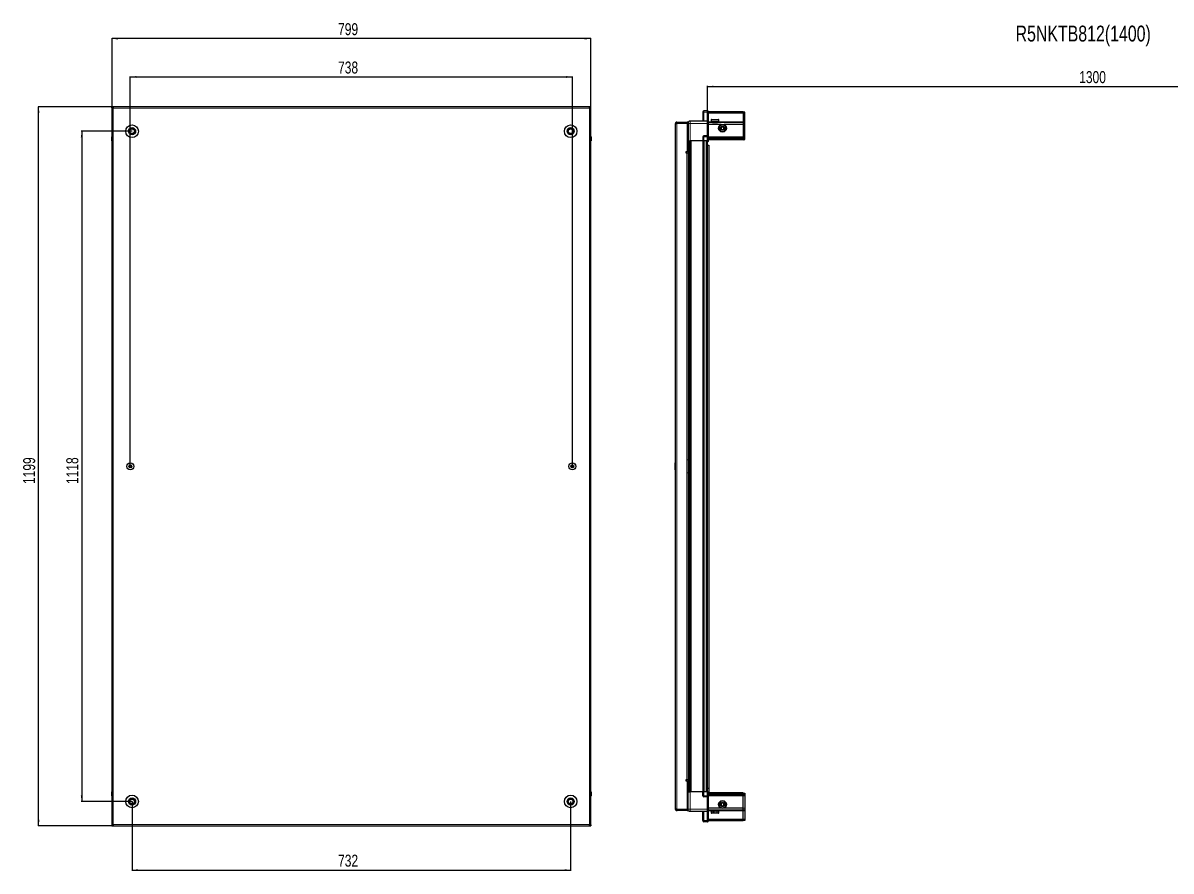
# Model space of a CAD drawing. Header units: millimetres. Extents: x 775 to 4319, y -686 to 2234.
# Drawn here: x 775 to 2692, y 819 to 2234 of the extents above; entities that cross this region are included whole.
import ezdxf

# ---------------------------------------------------------------- set-up
doc = ezdxf.new("R2010")
doc.units = ezdxf.units.MM
doc.layers.add('FORMAT', color=7, linetype='Continuous')
doc.styles.add('SLDTEXTSTYLE0', font='TXT', dxfattribs={"width": 0.75})
doc.dimstyles.new('SLDDIMSTYLE0', dxfattribs={"dimtxt": 20, "dimasz": 10, "dimexe": 0, "dimexo": 0.0625, "dimgap": 5, "dimtad": 2, "dimdec": 1, "dimrnd": 1e-09, "dimzin": 12, "dimdsep": 46, "dimtxsty": 'SLDTEXTSTYLE0', "dimsah": 1, "dimcen": 0.09, "dimadec": 0, "dimazin": 3, "dimtfac": 1, "dimtofl": 0, "dimtmove": 0, "dimatfit": 3, "dimfxl": 0, "dimfrac": 2, "dimtolj": 1, "dimtzin": 12, "dimarcsym": 0})

# ---------------------------------------------------------------- blocks, each defined once
blk = doc.blocks.new('_D')
at = {"layer": 'FORMAT'}
for p, q in [((924, 2093.4), (800.5, 2093.4)), ((801.5, 894.4), (801.5, 2093.4)), ((924, 894.4), (800.5, 894.4))]:
    blk.add_line(p, q, dxfattribs=at)
for points in [[(801.5, 2093.4), (799.9, 2083.4), (803, 2083.4)], [(801.5, 894.4), (803, 904.4), (799.9, 904.4)]]:
    blk.add_solid(points, dxfattribs=at)
at = {"layer": 'FORMAT', "insert": (775.7, 1464.4), "char_height": 20, "attachment_point": 1, "rotation": 90, "style": 'SLDTEXTSTYLE0'}
blk.add_mtext('1199', dxfattribs=at)
blk = doc.blocks.new('_D_1')
at = {"layer": 'FORMAT'}
for p, q in [((924, 2093.4), (924, 2208.4)), ((1723, 2207.4), (924, 2207.4)), ((1723, 2093.4), (1723, 2208.4))]:
    blk.add_line(p, q, dxfattribs=at)
for points in [[(924, 2207.4), (934, 2205.9), (934, 2209)], [(1723, 2207.4), (1713, 2209), (1713, 2205.9)]]:
    blk.add_solid(points, dxfattribs=at)
at = {"layer": 'FORMAT', "insert": (1301.3, 2233.2), "char_height": 20, "attachment_point": 1, "style": 'SLDTEXTSTYLE0'}
blk.add_mtext('799', dxfattribs=at)
blk = doc.blocks.new('_D_2')
at = {"layer": 'FORMAT'}
for p, q in [((957.5, 934.9), (957.5, 819.4)), ((1689.5, 934.9), (1689.5, 819.4)), ((957.5, 820.4), (1689.5, 820.4))]:
    blk.add_line(p, q, dxfattribs=at)
for points in [[(957.5, 820.4), (967.5, 818.9), (967.5, 822)], [(1689.5, 820.4), (1679.5, 822), (1679.5, 818.9)]]:
    blk.add_solid(points, dxfattribs=at)
at = {"layer": 'FORMAT', "insert": (1301.3, 846.2), "char_height": 20, "attachment_point": 1, "style": 'SLDTEXTSTYLE0'}
blk.add_mtext('732', dxfattribs=at)
blk = doc.blocks.new('_D_3')
at = {"layer": 'FORMAT'}
for p, q in [((954.5, 1493.9), (954.5, 2144.4)), ((954.5, 2143.4), (1692.5, 2143.4)), ((1692.5, 1493.9), (1692.5, 2144.4))]:
    blk.add_line(p, q, dxfattribs=at)
for points in [[(954.5, 2143.4), (964.5, 2141.9), (964.5, 2145)], [(1692.5, 2143.4), (1682.5, 2145), (1682.5, 2141.9)]]:
    blk.add_solid(points, dxfattribs=at)
at = {"layer": 'FORMAT', "insert": (1301.3, 2169.2), "char_height": 20, "attachment_point": 1, "style": 'SLDTEXTSTYLE0'}
blk.add_mtext('738', dxfattribs=at)
blk = doc.blocks.new('_D_4')
at = {"layer": 'FORMAT'}
for p, q in [((957.5, 2052.9), (872.5, 2052.9)), ((873.5, 2052.9), (873.5, 934.9)), ((957.5, 934.9), (872.5, 934.9))]:
    blk.add_line(p, q, dxfattribs=at)
for points in [[(873.5, 2052.9), (871.9, 2042.9), (875, 2042.9)], [(873.5, 934.9), (875, 944.9), (871.9, 944.9)]]:
    blk.add_solid(points, dxfattribs=at)
at = {"layer": 'FORMAT', "insert": (847.7, 1464.4), "char_height": 20, "attachment_point": 1, "rotation": 90, "style": 'SLDTEXTSTYLE0'}
blk.add_mtext('1118', dxfattribs=at)
blk = doc.blocks.new('_D_5')
at = {"layer": 'FORMAT'}
for p, q in [((1917.8, 2036.9), (1917.8, 2128.4)), ((1917.8, 2127.4), (3217.8, 2127.4)), ((3217.8, 2036.9), (3217.8, 2128.4))]:
    blk.add_line(p, q, dxfattribs=at)
for points in [[(1917.8, 2127.4), (1927.8, 2125.9), (1927.8, 2129)], [(3217.8, 2127.4), (3207.8, 2129), (3207.8, 2125.9)]]:
    blk.add_solid(points, dxfattribs=at)
at = {"layer": 'FORMAT', "insert": (2538.2, 2153.2), "char_height": 20, "attachment_point": 1, "style": 'SLDTEXTSTYLE0'}
blk.add_mtext('1300', dxfattribs=at)

msp = doc.modelspace()

# ---------------------------------------------------------------- linework, layer by layer
at = {"color": 7, "linetype": 'Continuous', "lineweight": 25}
for p, q in [((923.97, 2091.93), (923.97, 2093.43)), ((926.07, 2093.43), (923.97, 2093.43)), ((923.97, 2091.93), (926.07, 2091.93)), ((923.97, 2091.93), (923.97, 2091.33)), ((923.97, 2091.33), (923.97, 896.53)), ((923.97, 2091.33), (926.07, 2091.33)), ((926.07, 2093.43), (926.07, 2091.33)), ((1720.87, 2093.43), (926.07, 2093.43)), ((1720.87, 2091.33), (1720.87, 2093.43)), ((1722.97, 2093.43), (1720.87, 2093.43)), ((1720.87, 2091.93), (1722.97, 2091.93)), ((1720.87, 2091.33), (1722.97, 2091.33)), ((1722.97, 2091.93), (1722.97, 2093.43)), ((1722.97, 2091.33), (1722.97, 2091.93)), ((1722.97, 896.53), (1722.97, 2091.33)), ((1917.92, 2069.93), (1888.92, 2069.93)), ((1909.92, 2084.93), (1909.92, 2069.93)), ((1917.92, 2086.93), (1911.92, 2086.93)), ((1917.92, 2086.93), (1918.25, 2086.93)), ((1917.92, 2086.93), (1917.92, 2084.93)), ((1917.92, 2070.13), (1917.92, 2084.93)), ((1917.92, 2070.13), (1917.92, 2084.93)), ((1917.92, 2069.93), (1917.92, 2070.13)), ((1917.92, 2069.93), (1919.12, 2069.93)), ((1917.92, 2065.93), (1917.92, 2069.93)), ((1919.12, 2086.43), (1918.25, 2086.93)), ((1919.12, 2084.93), (1919.12, 2086.43)), ((1977.42, 2085.43), (1919.12, 2085.43)), ((1919.12, 2084.93), (1919.12, 2070.13)), ((1977.42, 2082.93), (1919.12, 2082.93)), ((1919.12, 2070.13), (1919.12, 2069.93)), ((1919.12, 2069.93), (1919.12, 2065.93)), ((1923.92, 2071.83), (1923.92, 2069.43)), ((1923.92, 2069.43), (1923.92, 2068.93)), ((1924.24, 2069.43), (1924.05, 2069.43)), ((1924.05, 2069.43), (1924.05, 2068.93)), ((1924.24, 2069.43), (1924.24, 2068.93)), ((1924.72, 2072.63), (1931.89, 2072.63)), ((1925.17, 2069.43), (1924.77, 2069.43)), ((1924.77, 2069.43), (1924.77, 2068.93)), ((1925.17, 2069.43), (1925.17, 2068.93)), ((1926.61, 2069.43), (1926.04, 2069.43)), ((1926.04, 2069.43), (1926.04, 2068.93)), ((1926.61, 2069.43), (1926.61, 2068.93)), ((1928.43, 2069.43), (1927.74, 2069.43)), ((1927.74, 2069.43), (1927.74, 2068.93)), ((1928.43, 2069.43), (1928.43, 2068.93)), ((1930.44, 2069.43), (1929.7, 2069.43)), ((1929.7, 2069.43), (1929.7, 2068.93)), ((1929.93, 2069.43), (1929.93, 2068.93)), ((1930.43, 2069.43), (1930.43, 2068.93)), ((1930.44, 2069.43), (1930.44, 2068.93)), ((1932.45, 2069.43), (1931.73, 2069.43)), ((1931.73, 2069.43), (1931.73, 2068.93)), ((1931.79, 2069.43), (1931.79, 2068.93)), ((1931.89, 2072.63), (1936.12, 2072.63)), ((1932.45, 2069.43), (1932.45, 2068.93)), ((1934.26, 2069.43), (1933.64, 2069.43)), ((1933.64, 2069.43), (1933.64, 2068.93)), ((1934.26, 2069.43), (1934.26, 2068.93)), ((1935.69, 2069.43), (1935.22, 2069.43)), ((1935.22, 2069.43), (1935.22, 2068.93)), ((1935.69, 2069.43), (1935.69, 2068.93)), ((1936.61, 2069.43), (1936.34, 2069.43)), ((1936.34, 2069.43), (1936.34, 2068.93)), ((1936.61, 2069.43), (1936.61, 2068.93)), ((1936.92, 2069.43), (1936.88, 2069.43)), ((1936.88, 2069.43), (1936.88, 2068.93)), ((1936.92, 2069.43), (1936.92, 2071.83)), ((1936.92, 2069.43), (1936.92, 2068.93)), ((1977.42, 2085.43), (1977.42, 2082.93)), ((1980.42, 2084.63), (1977.42, 2085.43)), ((1977.42, 2082.93), (1977.42, 2068.43)), ((1980.42, 2082.78), (1977.42, 2082.93)), ((1980.42, 2082.78), (1980.42, 2084.63)), ((1980.42, 2068.43), (1980.42, 2082.78)), ((1865.92, 2066.08), (1864.42, 2066.08)), ((1864.42, 2065.58), (1864.42, 2066.08)), ((1864.42, 922.28), (1864.42, 2065.58)), ((1866.52, 2066.68), (1866.52, 2068.18)), ((1866.52, 2068.18), (1867.42, 2068.18)), ((1866.52, 2066.68), (1867.42, 2066.68)), ((1866.52, 2066.18), (1883.92, 2066.18)), ((1867.42, 2066.68), (1867.42, 2068.18)), ((1867.42, 2068.18), (1883.92, 2068.18)), ((1867.42, 2066.68), (1883.92, 2066.68)), ((1883.92, 2066.68), (1883.92, 2068.18)), ((1885.42, 2066.18), (1883.92, 2066.18)), ((1883.92, 2066.18), (1883.92, 2018.68)), ((1885.42, 2065.93), (1885.42, 2036.93)), ((1917.92, 2045.63), (1917.92, 2065.93)), ((1977.42, 2067.43), (1919.12, 2067.43)), ((1919.12, 2065.93), (1919.12, 2045.63)), ((1940.42, 2063.93), (1919.12, 2063.93)), ((1923.92, 2068.93), (1924.05, 2068.93)), ((1924.05, 2068.93), (1924.24, 2068.93)), ((1924.24, 2068.93), (1924.77, 2068.93)), ((1924.77, 2068.93), (1925.17, 2068.93)), ((1925.17, 2068.93), (1926.04, 2068.93)), ((1926.02, 2068.93), (1926.02, 2068.83)), ((1926.02, 2068.83), (1934.82, 2068.83)), ((1926.04, 2068.93), (1926.61, 2068.93)), ((1926.42, 2068.43), (1927.11, 2067.95)), ((1926.42, 2068.43), (1931.45, 2068.43)), ((1927.11, 2067.95), (1926.42, 2067.47)), ((1926.42, 2067.47), (1926.42, 2067.43)), ((1926.42, 2067.47), (1931.45, 2067.47)), ((1926.61, 2068.93), (1927.74, 2068.93)), ((1927.11, 2067.95), (1931.27, 2067.95)), ((1927.74, 2068.93), (1928.43, 2068.93)), ((1928.43, 2068.93), (1929.7, 2068.93)), ((1929.7, 2068.93), (1929.93, 2068.93)), ((1930.43, 2068.93), (1930.44, 2068.93)), ((1930.44, 2068.93), (1931.73, 2068.93)), ((1931.27, 2067.95), (1933.73, 2067.95)), ((1931.45, 2068.43), (1934.42, 2068.43)), ((1931.45, 2067.47), (1934.42, 2067.47)), ((1931.79, 2068.93), (1932.45, 2068.93)), ((1932.45, 2068.93), (1933.64, 2068.93)), ((1933.64, 2068.93), (1934.26, 2068.93)), ((1933.73, 2067.95), (1934.42, 2068.43)), ((1934.42, 2067.47), (1933.73, 2067.95)), ((1934.26, 2068.93), (1935.22, 2068.93)), ((1934.42, 2067.43), (1934.42, 2067.47)), ((1934.82, 2068.83), (1934.82, 2068.93)), ((1935.22, 2068.93), (1935.69, 2068.93)), ((1935.69, 2068.93), (1936.34, 2068.93)), ((1936.34, 2068.93), (1936.61, 2068.93)), ((1936.61, 2068.93), (1936.88, 2068.93)), ((1936.88, 2068.93), (1936.92, 2068.93)), ((1977.42, 2063.93), (1945.42, 2063.93)), ((1977.42, 2068.43), (1977.42, 2067.43)), ((1977.42, 2067.43), (1977.42, 2063.93)), ((1980.42, 2066.63), (1977.42, 2067.43)), ((1977.42, 2063.93), (1977.42, 2043.43)), ((1977.42, 2063.93), (1980.42, 2063.6)), ((1980.42, 2066.63), (1980.42, 2068.43)), ((1980.42, 2063.6), (1980.42, 2066.63)), ((1980.42, 2043.43), (1980.42, 2063.6)), ((923.47, 2043.43), (923.47, 2036.93)), ((923.47, 2036.93), (923.47, 2043.43)), ((923.47, 2036.93), (923.47, 2036.93)), ((923.97, 2036.93), (923.47, 2036.93)), ((923.62, 2036.93), (923.62, 950.93)), ((1722.97, 2044.76), (1722.97, 2044.76)), ((1722.97, 2036.93), (1723.47, 2036.93)), ((1723.32, 950.93), (1723.32, 2036.93)), ((1723.47, 2043.43), (1723.47, 2036.93)), ((1723.47, 2036.93), (1723.47, 2043.43)), ((1723.47, 2036.93), (1723.47, 2036.93)), ((1723.47, 2036.93), (1723.47, 2036.93)), ((1883.92, 2039.68), (1885.42, 2039.68)), ((1885.42, 2036.93), (1883.92, 2036.93)), ((1886.07, 950.93), (1886.07, 2036.93)), ((1887.86, 2036.93), (1887.86, 950.93)), ((1887.9, 2036.93), (1887.9, 950.93)), ((1909.92, 2036.93), (1888.92, 2036.93)), ((1909.92, 2043.43), (1909.92, 2036.93)), ((1909.92, 2036.93), (1911.92, 2036.93)), ((1910.57, 950.93), (1910.57, 2036.93)), ((1917.92, 2045.43), (1911.92, 2045.43)), ((1917.92, 2036.93), (1911.92, 2036.93)), ((1917.77, 950.93), (1917.77, 2036.93)), ((1917.92, 2045.43), (1917.92, 2045.63)), ((1917.92, 2045.43), (1917.92, 2043.43)), ((1917.92, 2045.43), (1919.12, 2045.43)), ((1917.92, 2036.93), (1917.92, 2043.43)), ((1917.92, 2036.93), (1917.92, 2043.43)), ((1917.92, 2036.93), (1918.25, 2036.93)), ((1917.92, 2036.93), (1917.92, 2036.93)), ((1918.25, 2036.93), (1918.25, 2043.43)), ((1919.12, 2036.93), (1918.25, 2036.93)), ((1918.25, 2036.93), (1918.25, 2036.93)), ((1919.12, 2045.63), (1919.12, 2045.43)), ((1919.12, 2044.76), (1919.12, 2045.43)), ((1919.12, 2044.76), (1919.12, 2036.93)), ((1977.42, 2042.43), (1919.12, 2042.43)), ((1977.42, 2041.43), (1919.12, 2041.43)), ((1977.42, 2039.93), (1919.12, 2039.93)), ((1977.42, 2038.43), (1919.12, 2038.43)), ((1977.42, 2043.43), (1977.42, 2042.43)), ((1977.42, 2042.43), (1977.42, 2041.43)), ((1977.42, 2042.43), (1980.42, 2041.63)), ((1977.42, 2041.43), (1977.42, 2039.93)), ((1977.42, 2041.43), (1980.42, 2040.89)), ((1977.42, 2039.93), (1980.42, 2040.39)), ((1977.42, 2039.93), (1977.42, 2038.43)), ((1977.42, 2038.43), (1980.42, 2039.24)), ((1980.42, 2041.63), (1980.42, 2043.43)), ((1980.42, 2040.89), (1980.42, 2041.63)), ((1980.42, 2040.39), (1980.42, 2040.89)), ((1980.42, 2039.24), (1980.42, 2040.39)), ((1883.92, 2018.68), (1882.57, 2018.68)), ((1882.57, 2016.68), (1883.32, 2016.68)), ((1883.32, 2016.68), (1885.42, 2016.68)), ((1885.42, 2016.68), (1885.42, 971.18)), ((1917.77, 2029.93), (1920.27, 2029.93)), ((1920.27, 2029.93), (1920.27, 956.43)), ((1864.42, 1499.72), (1864.12, 1499.72)), ((1864.12, 1488.15), (1864.12, 1499.72)), ((1885.92, 1503.43), (1885.92, 1484.43)), ((1864.12, 1488.15), (1864.42, 1488.15)), ((1883.32, 971.18), (1882.57, 971.18)), ((1882.57, 969.18), (1883.92, 969.18)), ((1885.42, 971.18), (1883.32, 971.18)), ((1883.92, 969.18), (1883.92, 921.68)), ((923.47, 944.43), (923.47, 950.93)), ((923.47, 950.93), (923.47, 950.93)), ((923.47, 950.93), (923.47, 950.93)), ((923.47, 950.93), (923.47, 944.43)), ((923.97, 950.93), (923.47, 950.93)), ((923.97, 943.11), (923.97, 943.11)), ((1722.97, 950.93), (1723.47, 950.93)), ((1723.47, 950.93), (1723.47, 950.93)), ((1723.47, 944.43), (1723.47, 950.93)), ((1723.47, 950.93), (1723.47, 944.43)), ((1885.42, 950.93), (1883.92, 950.93)), ((1885.42, 948.18), (1883.92, 948.18)), ((1885.42, 921.93), (1885.42, 950.93)), ((1909.92, 950.93), (1888.92, 950.93)), ((1909.92, 944.43), (1909.92, 950.93)), ((1909.92, 950.93), (1911.92, 950.93)), ((1917.92, 950.93), (1911.92, 950.93)), ((1917.92, 942.43), (1911.92, 942.43)), ((1920.27, 956.43), (1917.77, 956.43)), ((1917.92, 950.93), (1918.25, 950.93)), ((1917.92, 944.43), (1917.92, 950.93)), ((1917.92, 944.43), (1917.92, 942.43)), ((1917.92, 944.43), (1917.92, 942.43)), ((1917.92, 942.43), (1919.12, 942.43)), ((1917.92, 942.23), (1917.92, 942.43)), ((1917.92, 921.93), (1917.92, 942.23)), ((1918.25, 944.43), (1918.25, 950.93)), ((1918.25, 950.93), (1919.12, 950.93)), ((1919.12, 950.93), (1919.12, 943.11)), ((1977.42, 949.43), (1919.12, 949.43)), ((1977.42, 947.93), (1919.12, 947.93)), ((1977.42, 946.43), (1919.12, 946.43)), ((1977.42, 945.43), (1919.12, 945.43)), ((1919.12, 942.43), (1919.12, 943.11)), ((1919.12, 942.43), (1919.12, 942.23)), ((1919.12, 942.23), (1919.12, 921.93)), ((1920.27, 956.43), (1920.27, 949.43)), ((1977.42, 947.93), (1977.42, 949.43)), ((1977.42, 949.43), (1980.42, 948.63)), ((1977.42, 946.43), (1977.42, 947.93)), ((1977.42, 947.93), (1980.42, 947.48)), ((1977.42, 946.43), (1980.42, 946.98)), ((1977.42, 945.43), (1977.42, 946.43)), ((1977.42, 945.43), (1980.42, 946.24)), ((1977.42, 944.43), (1977.42, 945.43)), ((1977.42, 923.93), (1977.42, 944.43)), ((1980.42, 948.63), (1980.42, 947.48)), ((1980.42, 947.48), (1980.42, 946.98)), ((1980.42, 946.98), (1980.42, 946.24)), ((1980.42, 946.24), (1980.42, 944.43)), ((1980.42, 944.43), (1980.42, 924.27)), ((1864.42, 921.78), (1864.42, 922.28)), ((1865.92, 921.78), (1864.42, 921.78)), ((1883.92, 921.68), (1866.52, 921.68)), ((1866.52, 921.18), (1866.52, 919.68)), ((1866.52, 921.18), (1867.42, 921.18)), ((1883.92, 921.18), (1867.42, 921.18)), ((1867.42, 921.18), (1867.42, 919.68)), ((1883.92, 921.68), (1885.42, 921.68)), ((1883.92, 921.18), (1883.92, 919.68)), ((1917.92, 917.93), (1917.92, 921.93)), ((1940.42, 923.93), (1919.12, 923.93)), ((1919.12, 921.93), (1919.12, 917.93)), ((1977.42, 920.43), (1919.12, 920.43)), ((1926.42, 920.43), (1926.42, 920.4)), ((1926.42, 920.4), (1927.11, 919.92)), ((1926.52, 920.4), (1926.42, 920.4)), ((1927.11, 919.92), (1926.42, 919.43)), ((1934.42, 920.4), (1926.52, 920.4)), ((1927.2, 919.92), (1927.11, 919.92)), ((1933.73, 919.92), (1927.2, 919.92)), ((1933.73, 919.92), (1934.42, 920.4)), ((1934.42, 919.43), (1933.73, 919.92)), ((1934.42, 920.4), (1934.42, 920.43)), ((1977.42, 923.93), (1945.42, 923.93)), ((1977.42, 923.93), (1980.42, 924.27)), ((1977.42, 920.43), (1977.42, 923.93)), ((1980.42, 921.24), (1977.42, 920.43)), ((1977.42, 919.43), (1977.42, 920.43)), ((1980.42, 924.27), (1980.42, 921.24)), ((1980.42, 921.24), (1980.42, 919.43)), ((1866.52, 919.68), (1867.42, 919.68)), ((1883.92, 919.68), (1867.42, 919.68)), ((1917.92, 917.93), (1888.92, 917.93)), ((1909.92, 902.93), (1909.92, 917.93)), ((1917.92, 900.93), (1911.92, 900.93)), ((1917.92, 917.93), (1919.12, 917.93)), ((1917.92, 917.73), (1917.92, 917.93)), ((1917.92, 902.93), (1917.92, 917.73)), ((1917.92, 902.93), (1917.92, 900.93)), ((1917.92, 900.93), (1918.25, 900.93)), ((1917.92, 900.93), (1917.92, 900.93)), ((1917.92, 900.93), (1918.25, 900.93)), ((1918.25, 900.93), (1919.12, 901.43)), ((1918.25, 900.93), (1919.12, 901.43)), ((1919.12, 917.93), (1919.12, 917.73)), ((1919.12, 917.73), (1919.12, 902.93)), ((1977.42, 904.93), (1919.12, 904.93)), ((1919.12, 901.43), (1919.12, 902.93)), ((1977.42, 902.43), (1919.12, 902.43)), ((1923.92, 918.93), (1923.92, 916.03)), ((1924.01, 918.93), (1923.92, 918.93)), ((1924.01, 918.43), (1924.01, 918.93)), ((1924.18, 918.93), (1924.01, 918.93)), ((1924.01, 918.43), (1924.18, 918.43)), ((1924.18, 918.43), (1924.18, 918.93)), ((1924.67, 918.93), (1924.18, 918.93)), ((1924.67, 918.43), (1924.67, 918.93)), ((1925.05, 918.93), (1924.67, 918.93)), ((1924.67, 918.43), (1925.05, 918.43)), ((1924.87, 915.23), (1924.72, 915.23)), ((1936.12, 915.23), (1924.87, 915.23)), ((1925.05, 918.43), (1925.05, 918.93)), ((1925.89, 918.93), (1925.05, 918.93)), ((1925.89, 918.43), (1925.89, 918.93)), ((1926.45, 918.93), (1925.89, 918.93)), ((1925.89, 918.43), (1926.45, 918.43)), ((1926.02, 919.03), (1926.02, 918.93)), ((1931.42, 919.03), (1926.02, 919.03)), ((1926.52, 919.43), (1926.42, 919.43)), ((1926.45, 918.43), (1926.45, 918.93)), ((1927.55, 918.93), (1926.45, 918.93)), ((1934.42, 919.43), (1926.52, 919.43)), ((1927.55, 918.43), (1927.55, 918.93)), ((1928.23, 918.93), (1927.55, 918.93)), ((1927.55, 918.43), (1928.23, 918.43)), ((1928.23, 918.43), (1928.23, 918.93)), ((1929.5, 918.93), (1928.23, 918.93)), ((1929.5, 918.43), (1929.5, 918.93)), ((1929.79, 918.93), (1929.5, 918.93)), ((1929.5, 918.43), (1930.23, 918.43)), ((1929.79, 918.43), (1929.79, 918.93)), ((1930.23, 918.43), (1930.23, 918.93)), ((1931.53, 918.93), (1930.23, 918.93)), ((1934.82, 919.03), (1931.42, 919.03)), ((1931.53, 918.43), (1931.53, 918.93)), ((1931.53, 918.43), (1932.25, 918.43)), ((1931.66, 918.43), (1931.66, 918.93)), ((1932.25, 918.93), (1931.66, 918.93)), ((1932.25, 918.43), (1932.25, 918.93)), ((1933.45, 918.93), (1932.25, 918.93)), ((1933.45, 918.43), (1933.45, 918.93)), ((1934.09, 918.93), (1933.45, 918.93)), ((1933.45, 918.43), (1934.09, 918.43)), ((1934.09, 918.43), (1934.09, 918.93)), ((1935.08, 918.93), (1934.09, 918.93)), ((1934.82, 918.93), (1934.82, 919.03)), ((1935.08, 918.43), (1935.08, 918.93)), ((1935.57, 918.93), (1935.08, 918.93)), ((1935.08, 918.43), (1935.57, 918.43)), ((1935.57, 918.43), (1935.57, 918.93)), ((1936.25, 918.93), (1935.57, 918.93)), ((1936.25, 918.43), (1936.25, 918.93)), ((1936.54, 918.93), (1936.25, 918.93)), ((1936.25, 918.43), (1936.54, 918.43)), ((1936.54, 918.43), (1936.54, 918.93)), ((1936.85, 918.93), (1936.54, 918.93)), ((1936.85, 918.43), (1936.85, 918.93)), ((1936.92, 918.93), (1936.85, 918.93)), ((1936.85, 918.43), (1936.92, 918.43)), ((1936.92, 916.03), (1936.92, 918.93)), ((1936.92, 918.43), (1936.92, 918.93)), ((1936.92, 918.93), (1936.92, 918.93)), ((1977.42, 904.93), (1977.42, 919.43)), ((1980.42, 905.09), (1977.42, 904.93)), ((1977.42, 902.43), (1977.42, 904.93)), ((1980.42, 903.24), (1977.42, 902.43)), ((1980.42, 919.43), (1980.42, 905.09)), ((1980.42, 905.09), (1980.42, 903.24)), ((926.07, 896.53), (923.97, 896.53)), ((923.97, 896.53), (923.97, 895.93)), ((926.07, 895.93), (923.97, 895.93)), ((923.97, 895.93), (923.97, 894.43)), ((923.97, 894.43), (926.07, 894.43)), ((926.07, 896.53), (926.07, 894.43)), ((926.07, 894.43), (1720.87, 894.43)), ((1720.87, 894.43), (1720.87, 896.53)), ((1722.97, 896.53), (1720.87, 896.53)), ((1722.97, 895.93), (1720.87, 895.93)), ((1720.87, 894.43), (1722.97, 894.43)), ((1722.97, 895.93), (1722.97, 896.53)), ((1722.97, 895.93), (1722.97, 894.43))]:
    msp.add_line(p, q, dxfattribs=at)
at = {"color": 8, "linetype": 'Continuous', "lineweight": 18}
for p, q in [((1720.87, 2091.33), (926.07, 2091.33)), ((926.07, 2091.33), (926.07, 896.53)), ((1720.87, 896.53), (1720.87, 2091.33)), ((1911.92, 2084.93), (1909.92, 2084.93)), ((1911.92, 2084.93), (1911.92, 2086.93)), ((1911.92, 2069.93), (1911.92, 2084.93)), ((1917.92, 2084.93), (1911.92, 2084.93)), ((1917.92, 2084.93), (1919.12, 2084.93)), ((1917.92, 2070.13), (1919.12, 2070.13)), ((1923.92, 2071.83), (1932.09, 2071.83)), ((1932.09, 2071.83), (1936.92, 2071.83)), ((1866.52, 2066.18), (1866.52, 921.68)), ((1888.92, 2036.93), (1888.92, 2065.93)), ((1917.92, 2065.93), (1888.92, 2065.93)), ((1917.92, 2065.93), (1919.12, 2065.93)), ((1926.42, 2068.43), (1919.12, 2068.43)), ((1977.42, 2068.43), (1934.42, 2068.43)), ((1980.42, 2068.43), (1977.42, 2068.43)), ((923.97, 2043.43), (923.47, 2043.43)), ((1722.97, 2043.43), (1723.47, 2043.43)), ((1885.42, 2016.68), (1885.42, 2036.93)), ((1886.65, 2036.93), (1886.65, 950.93)), ((1889.1, 950.93), (1889.1, 2036.93)), ((1890.52, 2036.93), (1890.52, 950.93)), ((1909.92, 2043.43), (1911.92, 2043.43)), ((1909.92, 950.93), (1909.92, 2036.93)), ((1911.92, 2043.43), (1911.92, 2045.43)), ((1911.92, 2036.93), (1911.92, 2043.43)), ((1917.92, 2043.43), (1911.92, 2043.43)), ((1912.57, 950.93), (1912.57, 2036.93)), ((1915.77, 950.93), (1915.77, 2036.93)), ((1917.92, 2045.63), (1919.12, 2045.63)), ((1917.92, 2043.43), (1918.25, 2043.43)), ((1917.92, 2036.93), (1918.25, 2036.93)), ((1977.42, 2043.43), (1919.12, 2043.43)), ((1977.42, 2043.43), (1980.42, 2043.43)), ((1883.32, 971.18), (1883.32, 2016.68)), ((1885.42, 950.93), (1885.42, 971.18)), ((923.97, 944.43), (923.47, 944.43)), ((1722.97, 944.43), (1723.47, 944.43)), ((1888.92, 950.93), (1888.92, 921.93)), ((1909.92, 944.43), (1911.92, 944.43)), ((1911.92, 950.93), (1911.92, 944.43)), ((1911.92, 944.43), (1911.92, 942.43)), ((1917.92, 944.43), (1911.92, 944.43)), ((1917.92, 944.43), (1918.25, 944.43)), ((1919.12, 942.23), (1917.92, 942.23)), ((1977.42, 944.43), (1919.12, 944.43)), ((1977.42, 944.43), (1980.42, 944.43)), ((1917.92, 921.93), (1888.92, 921.93)), ((1917.92, 921.93), (1919.12, 921.93)), ((1911.92, 902.93), (1909.92, 902.93)), ((1911.92, 917.93), (1911.92, 902.93)), ((1917.92, 902.93), (1911.92, 902.93)), ((1911.92, 902.93), (1911.92, 900.93)), ((1919.12, 917.73), (1917.92, 917.73)), ((1917.92, 902.93), (1919.12, 902.93)), ((1926.42, 919.43), (1919.12, 919.43)), ((1924.09, 916.03), (1923.92, 916.03)), ((1936.92, 916.03), (1924.09, 916.03)), ((1977.42, 919.43), (1934.42, 919.43)), ((1980.42, 919.43), (1977.42, 919.43)), ((926.07, 896.53), (1720.87, 896.53))]:
    msp.add_line(p, q, dxfattribs=at)
at = {"color": 7, "linetype": 'Continuous', "lineweight": 25}
for centre, radius in [((957.47, 2052.93), 10.5), ((957.47, 2052.93), 6), ((957.47, 2052.93), 3.9), ((1689.47, 2052.93), 10.5), ((1689.47, 2052.93), 6), ((1689.47, 2052.93), 3.9), ((1942.92, 2057.93), 6.5), ((1942.92, 2057.93), 3.46), ((954.62, 1493.93), 5.79), ((954.62, 1493.93), 1.85), ((1692.32, 1493.93), 5.79), ((1692.32, 1493.93), 1.85), ((957.47, 934.93), 10.5), ((957.47, 934.93), 6), ((1689.47, 934.93), 10.5), ((1689.47, 934.93), 6), ((957.47, 934.93), 3.9), ((1689.47, 934.93), 3.9), ((1942.92, 929.93), 6.5), ((1942.92, 929.93), 3.46)]:
    msp.add_circle(centre, radius, dxfattribs=at)
at = {"color": 8, "linetype": 'Continuous', "lineweight": 18}
for centre in [(1942.92, 2057.93), (1942.92, 929.93)]:
    msp.add_circle(centre, 5.7, dxfattribs=at)
at = {"color": 7, "linetype": 'Continuous', "lineweight": 25}
for centre, radius, start, end in [((1911.92, 2084.93), 2, 90, 180), ((1924.72, 2071.83), 0.8, 90, 180), ((1936.12, 2071.83), 0.8, 0, 90), ((957.47, 2052.93), 4.62, 120, 180), ((957.47, 2052.93), 4.62, 180, 240), ((957.47, 2052.93), 4.62, 60, 120), ((957.47, 2052.93), 4.62, 0, 60), ((957.47, 2052.93), 4.62, 300, 0), ((1689.47, 2052.93), 4.62, 120, 180), ((1689.47, 2052.93), 4.62, 180, 240), ((1689.47, 2052.93), 4.62, 60, 120), ((1689.47, 2052.93), 4.62, 0, 60), ((1689.47, 2052.93), 4.62, 300, 0), ((1866.42, 2065.68), 0.5, 90, 117.7907), ((1883.82, 2066.08), 0.6, 9.59407, 90), ((1883.82, 2066.08), 2.1, 32.2369, 87.2706), ((1926.02, 2068.43), 0.4, 0, 90), ((1934.82, 2068.43), 0.4, 90, 180), ((1942.92, 2057.93), 2.5, 161.00659, 221.00659), ((1942.92, 2057.93), 2.5, 101.00659, 161.00659), ((1942.92, 2057.93), 2.5, 221.00659, 281.00659), ((1942.92, 2057.93), 2.5, 41.00659, 101.00659), ((1942.92, 2057.93), 2.5, 281.00659, 341.00659), ((1942.92, 2057.93), 2.5, 341.00659, 41.00659), ((925.47, 2043.43), 2, 138.59038, 180), ((957.47, 2052.93), 4.62, 240, 300), ((1689.47, 2052.93), 4.62, 240, 300), ((1721.47, 2043.43), 2, 0, 41.39416), ((1911.92, 2043.43), 2, 90, 180), ((1915.27, 2039.58), 5, 300, 346.70293), ((1882.57, 2017.68), 1, 90, 270), ((1882.92, 1503.43), 3, 0, 33.55731), ((1882.92, 1484.43), 3, 326.44269, 0), ((1882.57, 970.18), 1, 90, 270), ((925.47, 944.43), 2, 180, 199.56674), ((925.47, 944.43), 2, 180, 221.39416), ((925.47, 944.43), 2, 213.78451, 221.40962), ((957.47, 934.93), 4.62, 120, 180), ((957.47, 934.93), 4.62, 60, 120), ((957.47, 934.93), 4.62, 360, 60), ((1689.47, 934.93), 4.62, 120, 180), ((1689.47, 934.93), 4.62, 60, 120), ((1689.47, 934.93), 4.62, 360, 60), ((1721.47, 944.43), 2, 318.59038, 0), ((1911.92, 944.43), 2, 180, 270), ((957.47, 934.93), 4.62, 180, 240), ((957.47, 934.93), 4.62, 240, 300), ((957.47, 934.93), 4.62, 300, 360), ((1689.47, 934.93), 4.62, 180, 240), ((1689.47, 934.93), 4.62, 240, 300), ((1689.47, 934.93), 4.62, 300, 360), ((1866.42, 922.18), 0.5, 243.58436, 270), ((1883.82, 921.78), 0.6, 270, 350.40593), ((1883.82, 921.78), 2.1, 272.7294, 327.8305), ((1942.92, 929.93), 2.5, 127.98423, 187.98423), ((1942.92, 929.93), 2.5, 187.98423, 247.98423), ((1942.92, 929.93), 2.5, 67.98423, 127.98423), ((1942.92, 929.93), 2.5, 247.98423, 307.98423), ((1942.92, 929.93), 2.5, 7.98423, 67.98423), ((1942.92, 929.93), 2.5, 307.98423, 7.98423), ((1911.92, 902.93), 2, 180, 270), ((1924.72, 916.03), 0.8, 180, 270), ((1926.02, 919.43), 0.4, 270, 360), ((1934.82, 919.43), 0.4, 180, 270), ((1936.12, 916.03), 0.8, 270, 360)]:
    msp.add_arc(centre, radius, start, end, dxfattribs=at)
for centre, start_param, end_param in [((1921.72, 2043.43), 2.4188584, 3.1415927), ((1921.72, 944.43), 3.1415927, 3.8643269)]:
    msp.add_ellipse(centre, major_axis=(3.46, 0), ratio=0.5773503, start_param=start_param, end_param=end_param, dxfattribs=at)
for points, knots in [([(1888.92, 2069.93), (1888.48, 2069.89), (1887.8, 2069.82), (1886.99, 2069.38), (1886.43, 2068.93), (1885.97, 2068.37), (1885.54, 2067.55), (1885.47, 2066.87), (1885.42, 2066.43)], [0, 0, 0, 0, 0.2394568, 0.3683607, 0.5, 0.6316393, 0.7605432, 1, 1, 1, 1]), ([(952.85, 2052.93), (953.18, 2053.51), (953.75, 2054.49), (954.57, 2055.91), (954.98, 2056.62), (955.16, 2056.93)], [0, 0, 0, 0, 0.4391308, 0.7513783, 1, 1, 1, 1]), ([(955.16, 2048.93), (954.83, 2049.51), (954.26, 2050.49), (953.44, 2051.91), (953.03, 2052.62), (952.85, 2052.93)], [0, 0, 0, 0, 0.4391308, 0.7513783, 1, 1, 1, 1]), ([(955.16, 2056.93), (955.36, 2056.93), (956.07, 2056.93), (957.37, 2056.93), (958.76, 2056.93), (959.51, 2056.93), (959.78, 2056.93)], [0, 0, 0, 0, 0.1393293, 0.4852696, 0.8163565, 1, 1, 1, 1]), ([(959.78, 2056.93), (960.11, 2056.36), (960.68, 2055.38), (961.5, 2053.96), (961.91, 2053.25), (962.09, 2052.93)], [0, 0, 0, 0, 0.4391308, 0.7513783, 1, 1, 1, 1]), ([(962.09, 2052.93), (961.76, 2052.36), (961.19, 2051.38), (960.37, 2049.96), (959.96, 2049.25), (959.78, 2048.93)], [0, 0, 0, 0, 0.4391308, 0.7513783, 1, 1, 1, 1]), ([(1684.85, 2052.93), (1685.18, 2053.51), (1685.75, 2054.49), (1686.57, 2055.91), (1686.98, 2056.62), (1687.16, 2056.93)], [0, 0, 0, 0, 0.4391308, 0.7513783, 1, 1, 1, 1]), ([(1687.16, 2048.93), (1686.83, 2049.51), (1686.26, 2050.49), (1685.44, 2051.91), (1685.03, 2052.62), (1684.85, 2052.93)], [0, 0, 0, 0, 0.4391308, 0.7513783, 1, 1, 1, 1]), ([(1687.16, 2056.93), (1687.36, 2056.93), (1688.07, 2056.93), (1689.37, 2056.93), (1690.76, 2056.93), (1691.51, 2056.93), (1691.78, 2056.93)], [0, 0, 0, 0, 0.1393293, 0.4852696, 0.8163565, 1, 1, 1, 1]), ([(1691.78, 2056.93), (1692.11, 2056.36), (1692.68, 2055.38), (1693.5, 2053.96), (1693.91, 2053.25), (1694.09, 2052.93)], [0, 0, 0, 0, 0.4391308, 0.7513783, 1, 1, 1, 1]), ([(1694.09, 2052.93), (1693.76, 2052.36), (1693.19, 2051.38), (1692.37, 2049.96), (1691.96, 2049.25), (1691.78, 2048.93)], [0, 0, 0, 0, 0.4391308, 0.7513783, 1, 1, 1, 1]), ([(1866.52, 2068.18), (1866.26, 2068.16), (1865.77, 2068.11), (1865.13, 2067.71), (1864.66, 2067.15), (1864.44, 2066.57), (1864.43, 2066.21), (1864.42, 2066.08)], [0, 0, 0, 0, 0.23025534, 0.4485219, 0.6667858, 0.88504963, 1, 1, 1, 1]), ([(1864.42, 2065.58), (1864.44, 2065.63), (1864.5, 2065.72), (1864.89, 2065.85), (1865.45, 2065.98), (1866.03, 2066.09), (1866.39, 2066.16), (1866.52, 2066.18)], [0, 0, 0, 0, 0.2302553, 0.4485219, 0.6667858, 0.8850496, 1, 1, 1, 1]), ([(1885.42, 2066.43), (1885.42, 2066.43), (1885.42, 2066.41), (1885.42, 2066.3), (1885.42, 2066.13), (1885.42, 2066), (1885.42, 2065.93)], [0, 0, 0, 0, 0.2493943, 0.5003335, 0.7501667, 1, 1, 1, 1]), ([(1940.08, 2057.38), (1940.25, 2057.87), (1940.57, 2058.78), (1940.88, 2059.69), (1941.02, 2060.11)], [0, 0, 0, 0, 0.53468586, 1, 1, 1, 1]), ([(1941.98, 2055.2), (1941.75, 2055.46), (1941.21, 2056.09), (1940.56, 2056.84), (1940.17, 2057.29), (1940.08, 2057.38)], [0, 0, 0, 0, 0.3629006, 0.8668753, 1, 1, 1, 1]), ([(1941.02, 2060.11), (1941.53, 2060.21), (1942.48, 2060.4), (1943.42, 2060.58), (1943.86, 2060.66)], [0, 0, 0, 0, 0.5346859, 1, 1, 1, 1]), ([(1944.81, 2055.76), (1944.31, 2055.66), (1943.36, 2055.47), (1942.42, 2055.29), (1941.98, 2055.2)], [0, 0, 0, 0, 0.5346859, 1, 1, 1, 1]), ([(1943.86, 2060.66), (1943.94, 2060.57), (1944.33, 2060.12), (1944.99, 2059.37), (1945.53, 2058.75), (1945.75, 2058.49)], [0, 0, 0, 0, 0.1331247, 0.6370994, 1, 1, 1, 1]), ([(1945.75, 2058.49), (1945.58, 2058), (1945.27, 2057.09), (1944.96, 2056.18), (1944.81, 2055.76)], [0, 0, 0, 0, 0.5346859, 1, 1, 1, 1]), ([(959.78, 2048.93), (959.51, 2048.93), (958.76, 2048.93), (957.37, 2048.93), (956.07, 2048.93), (955.36, 2048.93), (955.16, 2048.93)], [0, 0, 0, 0, 0.1836435, 0.5147304, 0.8606707, 1, 1, 1, 1]), ([(1691.78, 2048.93), (1691.51, 2048.93), (1690.76, 2048.93), (1689.37, 2048.93), (1688.07, 2048.93), (1687.36, 2048.93), (1687.16, 2048.93)], [0, 0, 0, 0, 0.1836435, 0.5147304, 0.8606707, 1, 1, 1, 1]), ([(1885.42, 2036.93), (1885.46, 2036.93), (1885.53, 2036.93), (1886.14, 2036.93), (1887.03, 2036.93), (1888.01, 2036.93), (1888.66, 2036.93), (1888.92, 2036.93)], [0, 0, 0, 0, 0.2146939, 0.4293877, 0.6440816, 0.8587754, 1, 1, 1, 1]), ([(953.05, 1491.62), (953.06, 1491.61), (953.09, 1491.6), (953.14, 1491.6), (953.28, 1491.65), (953.62, 1491.83), (954.1, 1492.09), (954.73, 1492.07), (955.18, 1491.81), (955.49, 1491.57), (955.69, 1491.44), (955.78, 1491.41), (955.82, 1491.41), (955.85, 1491.42), (955.87, 1491.44), (955.91, 1491.5), (955.94, 1491.77), (955.94, 1492.24), (956.09, 1492.94), (956.68, 1493.34), (957.12, 1493.51), (957.36, 1493.64), (957.4, 1493.69), (957.41, 1493.72), (957.41, 1493.75), (957.4, 1493.79), (957.37, 1493.82), (957.31, 1493.88), (957.13, 1494.01), (956.8, 1494.21), (956.39, 1494.52), (956.14, 1495.1), (956.2, 1495.64), (956.25, 1496.03), (956.24, 1496.18), (956.21, 1496.23), (956.19, 1496.26), (956.15, 1496.27), (956.1, 1496.26), (955.96, 1496.22), (955.62, 1496.04), (955.14, 1495.78), (954.51, 1495.8), (954.06, 1496.06), (953.75, 1496.3), (953.55, 1496.43), (953.46, 1496.46), (953.42, 1496.46), (953.39, 1496.45), (953.37, 1496.43), (953.33, 1496.37), (953.3, 1496.1), (953.31, 1495.62), (953.15, 1494.93), (952.56, 1494.53), (952.12, 1494.36), (951.89, 1494.23), (951.84, 1494.17), (951.83, 1494.15), (951.83, 1494.11), (951.84, 1494.08), (951.87, 1494.05), (951.93, 1493.99), (952.11, 1493.86), (952.44, 1493.66), (952.85, 1493.35), (953.1, 1492.77), (953.04, 1492.23), (952.99, 1491.84), (953, 1491.69), (953.03, 1491.64), (953.04, 1491.62), (953.05, 1491.62)], [0, 0, 0, 0, 0.0020087, 0.00442, 0.0093647, 0.0255282, 0.0677053, 0.0957862, 0.1246456, 0.1503415, 0.1605194, 0.1633943, 0.1656965, 0.1672448, 0.1688741, 0.1707699, 0.1786058, 0.2119941, 0.2499945, 0.2879948, 0.3213831, 0.329219, 0.3311148, 0.3327441, 0.3342924, 0.3362166, 0.3385353, 0.3413178, 0.349662, 0.3753578, 0.4042173, 0.4322982, 0.4744753, 0.4906388, 0.4966691, 0.49844, 0.5, 0.5020087, 0.50442, 0.5093647, 0.5255282, 0.5677053, 0.5957862, 0.6246456, 0.6503415, 0.6605194, 0.6633943, 0.6656965, 0.6672448, 0.6688741, 0.6707699, 0.6786058, 0.7119941, 0.7499945, 0.7879948, 0.8213831, 0.829219, 0.8311148, 0.8327441, 0.8342924, 0.8362166, 0.8385353, 0.8413178, 0.849662, 0.8753578, 0.9042173, 0.9322982, 0.9744753, 0.9906388, 0.9966691, 0.99844, 1, 1, 1, 1]), ([(1692.81, 1496.69), (1692.8, 1496.69), (1692.77, 1496.69), (1692.72, 1496.66), (1692.61, 1496.57), (1692.38, 1496.26), (1692.05, 1495.83), (1691.46, 1495.59), (1690.95, 1495.65), (1690.57, 1495.74), (1690.33, 1495.78), (1690.24, 1495.77), (1690.2, 1495.76), (1690.17, 1495.73), (1690.16, 1495.7), (1690.16, 1495.63), (1690.23, 1495.37), (1690.43, 1494.94), (1690.57, 1494.25), (1690.2, 1493.64), (1689.86, 1493.31), (1689.7, 1493.09), (1689.68, 1493.02), (1689.68, 1492.99), (1689.7, 1492.96), (1689.72, 1492.94), (1689.76, 1492.92), (1689.84, 1492.89), (1690.06, 1492.85), (1690.44, 1492.8), (1690.94, 1492.68), (1691.41, 1492.25), (1691.57, 1491.73), (1691.69, 1491.36), (1691.76, 1491.23), (1691.8, 1491.19), (1691.83, 1491.17), (1691.87, 1491.18), (1691.92, 1491.21), (1692.03, 1491.3), (1692.26, 1491.61), (1692.59, 1492.04), (1693.18, 1492.27), (1693.69, 1492.22), (1694.08, 1492.13), (1694.31, 1492.09), (1694.41, 1492.1), (1694.44, 1492.11), (1694.47, 1492.14), (1694.48, 1492.17), (1694.48, 1492.24), (1694.41, 1492.49), (1694.21, 1492.92), (1694.07, 1493.62), (1694.44, 1494.23), (1694.78, 1494.56), (1694.94, 1494.78), (1694.96, 1494.84), (1694.96, 1494.88), (1694.95, 1494.91), (1694.92, 1494.93), (1694.88, 1494.95), (1694.8, 1494.98), (1694.58, 1495.02), (1694.2, 1495.07), (1693.7, 1495.19), (1693.24, 1495.62), (1693.07, 1496.14), (1692.95, 1496.51), (1692.89, 1496.64), (1692.84, 1496.68), (1692.82, 1496.69), (1692.81, 1496.69)], [0, 0, 0, 0, 0.0020087, 0.00442, 0.0093647, 0.0255282, 0.0677053, 0.0957862, 0.1246456, 0.1503415, 0.1605194, 0.1633943, 0.1656965, 0.1672448, 0.1688741, 0.1707699, 0.1786058, 0.2119941, 0.2499945, 0.2879948, 0.3213831, 0.329219, 0.3311148, 0.3327441, 0.3342924, 0.3362166, 0.3385353, 0.3413178, 0.349662, 0.3753578, 0.4042173, 0.4322982, 0.4744753, 0.4906388, 0.4966691, 0.49844, 0.5, 0.5020087, 0.50442, 0.5093647, 0.5255282, 0.5677053, 0.5957862, 0.6246456, 0.6503415, 0.6605194, 0.6633943, 0.6656965, 0.6672448, 0.6688741, 0.6707699, 0.6786058, 0.7119941, 0.7499945, 0.7879948, 0.8213831, 0.829219, 0.8311148, 0.8327441, 0.8342924, 0.8362166, 0.8385353, 0.8413178, 0.849662, 0.8753578, 0.9042173, 0.9322982, 0.9744753, 0.9906388, 0.9966691, 0.99844, 1, 1, 1, 1]), ([(952.85, 934.93), (953.18, 935.51), (953.75, 936.49), (954.57, 937.91), (954.98, 938.62), (955.16, 938.93)], [0, 0, 0, 0, 0.4391308, 0.7513783, 1, 1, 1, 1]), ([(955.16, 938.93), (955.36, 938.93), (956.07, 938.93), (957.37, 938.93), (958.76, 938.93), (959.51, 938.93), (959.78, 938.93)], [0, 0, 0, 0, 0.1393293, 0.4852696, 0.8163565, 1, 1, 1, 1]), ([(959.78, 938.93), (960.11, 938.36), (960.68, 937.38), (961.5, 935.96), (961.91, 935.25), (962.09, 934.93)], [0, 0, 0, 0, 0.4391308, 0.7513783, 1, 1, 1, 1]), ([(1684.85, 934.93), (1685.18, 935.51), (1685.75, 936.49), (1686.57, 937.91), (1686.98, 938.62), (1687.16, 938.93)], [0, 0, 0, 0, 0.4391308, 0.7513783, 1, 1, 1, 1]), ([(1687.16, 938.93), (1687.36, 938.93), (1688.07, 938.93), (1689.37, 938.93), (1690.76, 938.93), (1691.51, 938.93), (1691.78, 938.93)], [0, 0, 0, 0, 0.1393293, 0.4852696, 0.8163565, 1, 1, 1, 1]), ([(1691.78, 938.93), (1692.11, 938.36), (1692.68, 937.38), (1693.5, 935.96), (1693.91, 935.25), (1694.09, 934.93)], [0, 0, 0, 0, 0.4391308, 0.7513783, 1, 1, 1, 1]), ([(1885.42, 950.93), (1885.46, 950.93), (1885.53, 950.93), (1886.14, 950.93), (1887.03, 950.93), (1888.01, 950.93), (1888.66, 950.93), (1888.92, 950.93)], [0, 0, 0, 0, 0.2146939, 0.4293877, 0.6440816, 0.8587754, 1, 1, 1, 1]), ([(955.16, 930.93), (954.83, 931.51), (954.26, 932.49), (953.44, 933.91), (953.03, 934.62), (952.85, 934.93)], [0, 0, 0, 0, 0.4391308, 0.7513783, 1, 1, 1, 1]), ([(959.78, 930.93), (959.51, 930.93), (958.76, 930.93), (957.37, 930.93), (956.07, 930.93), (955.36, 930.93), (955.16, 930.93)], [0, 0, 0, 0, 0.1836435, 0.5147304, 0.8606707, 1, 1, 1, 1]), ([(962.09, 934.93), (961.76, 934.36), (961.19, 933.38), (960.37, 931.96), (959.96, 931.25), (959.78, 930.93)], [0, 0, 0, 0, 0.4391308, 0.7513783, 1, 1, 1, 1]), ([(1687.16, 930.93), (1686.83, 931.51), (1686.26, 932.49), (1685.44, 933.91), (1685.03, 934.62), (1684.85, 934.93)], [0, 0, 0, 0, 0.4391308, 0.7513783, 1, 1, 1, 1]), ([(1691.78, 930.93), (1691.51, 930.93), (1690.76, 930.93), (1689.37, 930.93), (1688.07, 930.93), (1687.36, 930.93), (1687.16, 930.93)], [0, 0, 0, 0, 0.1836435, 0.5147304, 0.8606707, 1, 1, 1, 1]), ([(1694.09, 934.93), (1693.76, 934.36), (1693.19, 933.38), (1692.37, 931.96), (1691.96, 931.25), (1691.78, 930.93)], [0, 0, 0, 0, 0.4391308, 0.7513783, 1, 1, 1, 1]), ([(1866.52, 921.68), (1866.26, 921.73), (1865.77, 921.82), (1865.13, 921.95), (1864.66, 922.08), (1864.44, 922.19), (1864.43, 922.26), (1864.42, 922.28)], [0, 0, 0, 0, 0.2302553, 0.4485219, 0.6667858, 0.8850496, 1, 1, 1, 1]), ([(1864.42, 921.78), (1864.44, 921.53), (1864.5, 921.04), (1864.89, 920.4), (1865.45, 919.93), (1866.03, 919.71), (1866.39, 919.69), (1866.52, 919.68)], [0, 0, 0, 0, 0.23025534, 0.4485219, 0.6667858, 0.88504963, 1, 1, 1, 1]), ([(1885.42, 921.43), (1885.42, 921.44), (1885.42, 921.45), (1885.42, 921.57), (1885.42, 921.74), (1885.42, 921.87), (1885.42, 921.93)], [0, 0, 0, 0, 0.2493943, 0.5003335, 0.7501667, 1, 1, 1, 1]), ([(1888.92, 917.93), (1888.48, 917.98), (1887.8, 918.05), (1886.99, 918.49), (1886.43, 918.94), (1885.97, 919.5), (1885.54, 920.32), (1885.47, 920.99), (1885.42, 921.43)], [0, 0, 0, 0, 0.2394568, 0.3683607, 0.5, 0.6316393, 0.7605432, 1, 1, 1, 1]), ([(1940.24, 931.02), (1940.65, 931.33), (1941.41, 931.93), (1942.17, 932.52), (1942.52, 932.79)], [0, 0, 0, 0, 0.5346859, 1, 1, 1, 1]), ([(1940.64, 928.16), (1940.63, 928.28), (1940.54, 928.87), (1940.4, 929.86), (1940.29, 930.67), (1940.24, 931.02)], [0, 0, 0, 0, 0.1331247, 0.6370994, 1, 1, 1, 1]), ([(1943.32, 927.08), (1942.84, 927.27), (1941.95, 927.63), (1941.06, 927.99), (1940.64, 928.16)], [0, 0, 0, 0, 0.5346859, 1, 1, 1, 1]), ([(1942.52, 932.79), (1943, 932.6), (1943.89, 932.24), (1944.78, 931.88), (1945.19, 931.71)], [0, 0, 0, 0, 0.5346859, 1, 1, 1, 1]), ([(1945.59, 928.85), (1945.19, 928.53), (1944.43, 927.94), (1943.67, 927.35), (1943.32, 927.08)], [0, 0, 0, 0, 0.5346859, 1, 1, 1, 1]), ([(1945.19, 931.71), (1945.24, 931.37), (1945.36, 930.55), (1945.49, 929.57), (1945.58, 928.98), (1945.59, 928.85)], [0, 0, 0, 0, 0.36290056, 0.86687533, 1, 1, 1, 1])]:
    msp.add_open_spline(points, degree=3, knots=knots, dxfattribs=at)
at = {"color": 8, "linetype": 'Continuous', "lineweight": 18}
for points in [[(1888.92, 2065.93), (1888.92, 2066.46), (1888.92, 2067.51), (1888.92, 2068.83), (1888.92, 2069.75), (1888.92, 2069.87), (1888.92, 2069.93)], [(1888.92, 921.93), (1888.92, 921.41), (1888.92, 920.36), (1888.92, 919.04), (1888.92, 918.11), (1888.92, 917.99), (1888.92, 917.93)]]:
    msp.add_open_spline(points, degree=3, dxfattribs=at)
at = {"color": 7, "linetype": 'Continuous', "lineweight": 25}
for points in [[(1866.52, 2066.68), (1866.44, 2066.67), (1866.28, 2066.66), (1866.08, 2066.52), (1865.95, 2066.32), (1865.93, 2066.16), (1865.92, 2066.08)], [(1865.92, 921.78), (1865.93, 921.71), (1865.95, 921.55), (1866.08, 921.35), (1866.28, 921.21), (1866.44, 921.19), (1866.52, 921.18)]]:
    msp.add_open_spline(points, degree=3, dxfattribs=at)
at = {"color": 8, "linetype": 'Continuous', "lineweight": 18}
for points, knots in [([(1888.92, 2065.93), (1888.48, 2065.93), (1887.8, 2065.93), (1886.99, 2065.93), (1886.43, 2065.93), (1885.97, 2065.93), (1885.54, 2065.93), (1885.47, 2065.93), (1885.42, 2065.93)], [0, 0, 0, 0, 0.2394568, 0.3683607, 0.5, 0.6316393, 0.7605432, 1, 1, 1, 1]), ([(1888.92, 921.93), (1888.48, 921.93), (1887.8, 921.93), (1886.99, 921.93), (1886.43, 921.93), (1885.97, 921.93), (1885.54, 921.93), (1885.47, 921.93), (1885.42, 921.93)], [0, 0, 0, 0, 0.23945684, 0.36836066, 0.5, 0.63163934, 0.76054316, 1, 1, 1, 1])]:
    msp.add_open_spline(points, degree=3, knots=knots, dxfattribs=at)

# ---------------------------------------------------------------- texts
at = {"layer": 'FORMAT', "insert": (2432.05, 2229.09), "char_height": 26.4583, "attachment_point": 1, "style": 'SLDTEXTSTYLE0'}
msp.add_mtext('R5NKTB812(1400)', dxfattribs=at)

# ---------------------------------------------------------------- dimensions: what is measured, and where the dimension line sits
at = {"layer": 'FORMAT'}
for base, p1, p2, picture, middle in [((923.97, 2207.43), (1722.97, 2093.43), (923.97, 2093.43), '_D_1', (1323.47, 2207.43)), ((1692.47, 2143.43), (954.47, 1493.93), (1692.47, 1493.93), '_D_3', (1323.47, 2143.43))]:
    dim = msp.add_linear_dim(base=base, p1=p1, p2=p2, dimstyle='SLDDIMSTYLE0', dxfattribs=at)
    dim.commit()
    dim.dimension.update_dxf_attribs({"geometry": picture, "text_midpoint": middle, "dimtype": 160})
for base, p1, p2, angle, picture, middle in [((3217.77, 2127.43), (1917.77, 2036.93), (3217.77, 2036.93), 0, '_D_5', (2567.77, 2127.43)), ((801.47, 2093.43), (923.97, 894.43), (923.97, 2093.43), 90, '_D', (801.47, 1493.93)), ((873.47, 934.93), (957.47, 2052.93), (957.47, 934.93), 90, '_D_4', (873.47, 1493.93)), ((1689.47, 820.43), (957.47, 934.93), (1689.47, 934.93), 0, '_D_2', (1323.47, 820.43))]:
    dim = msp.add_linear_dim(base=base, p1=p1, p2=p2, angle=angle, dimstyle='SLDDIMSTYLE0', dxfattribs=at)
    dim.commit()
    dim.dimension.update_dxf_attribs({"geometry": picture, "text_midpoint": middle, "dimtype": 160})

doc.saveas('drawing.dxf')
